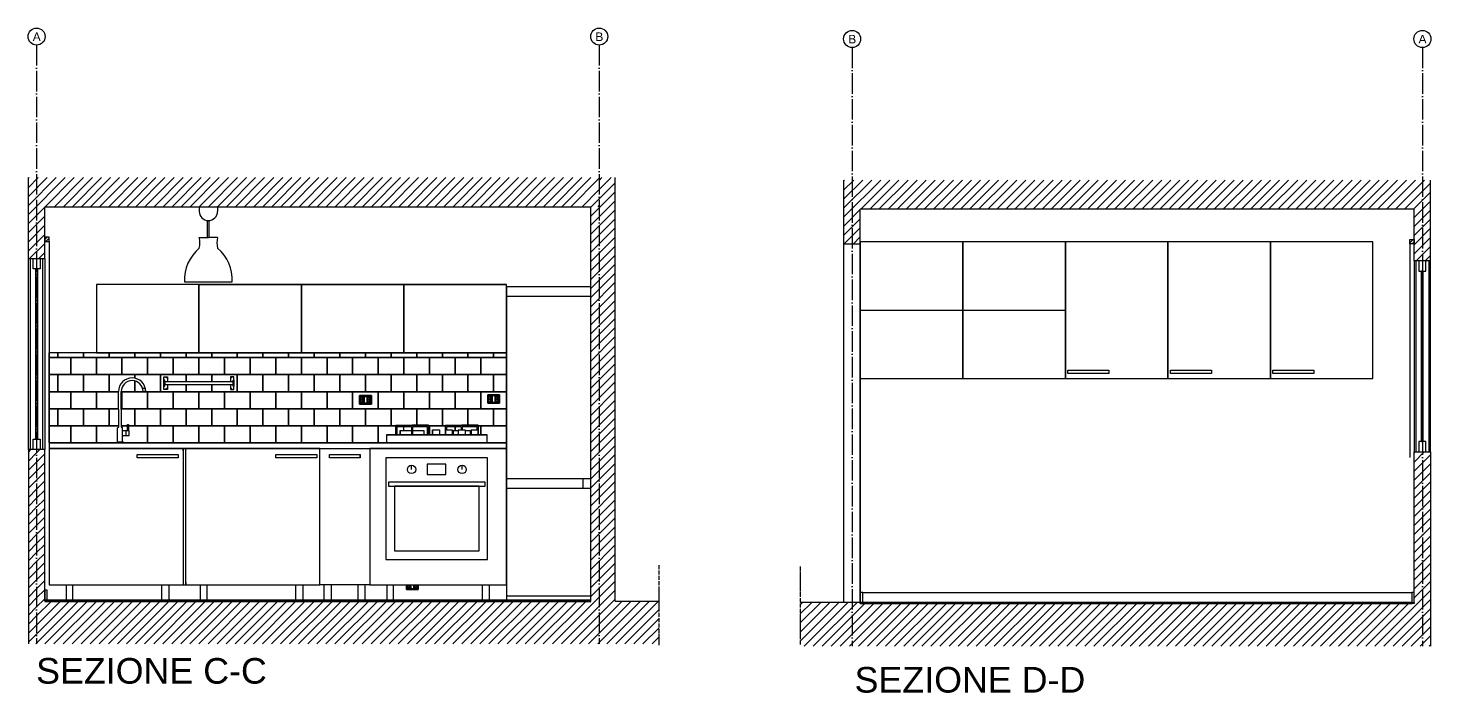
# Model space of a CAD drawing. Header units: inches. Extents: x 778 to 2370, y 491 to 2667.
# Drawn here: x 1549 to 2370, y 2278 to 2667 of the extents above; entities that cross this region are included whole.
import ezdxf

# ---------------------------------------------------------------- set-up
doc = ezdxf.new("R2010")
doc.units = ezdxf.units.IN
doc.header["$MEASUREMENT"] = 0
doc.linetypes.add('ACAD_ISO04W100', pattern=[30, 24, -3, 0, -3])
for name, color, linetype in [('ACCESSORI', 2, 'Continuous'), ('ARREDI', 11, 'Continuous'), ('INFISSI', 141, 'Continuous'), ('PIASTRELLE', 71, 'Continuous'), ('PRESECORRENTE', 171, 'Continuous'), ('QUOTE', 3, 'Continuous'), ('STRUTTURA', 7, 'Continuous')]:
    doc.layers.add(name, color=color, linetype=linetype)
doc.styles.get("Standard").update_dxf_attribs({"font": 'Arial.ttf'})
pattern_1 = [(45, (516.0796, 1099.24), (-2.6516504, 2.6516504), [])]

# ---------------------------------------------------------------- blocks, each defined once
blk = doc.blocks.new('pavim+battiscopa')
at = {"layer": 'PIASTRELLE'}
for points in [[(1124.21, 637.11), (1124.21, 631.31), (1125.61, 631.31), (1125.61, 637.11)], [(1124.21, 630.61), (1143.21, 630.61), (1143.21, 631.31), (1124.21, 631.31)], [(1143.21, 630.61), (1162.21, 630.61), (1162.21, 631.31), (1143.21, 631.31)], [(1162.21, 630.61), (1181.21, 630.61), (1181.21, 631.31), (1162.21, 631.31)], [(1181.21, 630.61), (1200.21, 630.61), (1200.21, 631.31), (1181.21, 631.31)], [(1200.21, 630.61), (1219.21, 630.61), (1219.21, 631.31), (1200.21, 631.31)], [(1219.21, 630.61), (1238.21, 630.61), (1238.21, 631.31), (1219.21, 631.31)], [(1238.21, 630.61), (1257.21, 630.61), (1257.21, 631.31), (1238.21, 631.31)], [(1257.21, 630.61), (1276.21, 630.61), (1276.21, 631.31), (1257.21, 631.31)], [(1276.21, 630.61), (1295.21, 630.61), (1295.21, 631.31), (1276.21, 631.31)], [(1295.21, 630.61), (1314.21, 630.61), (1314.21, 631.31), (1295.21, 631.31)], [(1314.21, 630.61), (1333.21, 630.61), (1333.21, 631.31), (1314.21, 631.31)], [(1333.21, 630.61), (1352.21, 630.61), (1352.21, 631.31), (1333.21, 631.31)], [(1352.21, 630.61), (1371.21, 630.61), (1371.21, 631.31), (1352.21, 631.31)], [(1371.21, 630.61), (1390.21, 630.61), (1390.21, 631.31), (1371.21, 631.31)], [(1390.21, 630.61), (1409.21, 630.61), (1409.21, 631.31), (1390.21, 631.31)], [(1409.21, 630.61), (1428.21, 630.61), (1428.21, 631.31), (1409.21, 631.31)], [(1428.21, 630.61), (1447.21, 630.61), (1447.21, 631.31), (1428.21, 631.31)]]:
    blk.add_lwpolyline(points, close=True, dxfattribs=at)
blk = doc.blocks.new('PIASTRELLE')
for p, q in [((1045.32, 1205.58), (1045.32, 1258.38)), ((1312.99, 1258.38), (1045.32, 1258.38)), ((1312.99, 1205.58), (1312.99, 1258.38))]:
    blk.add_line(p, q)
for points in [[(1045.32, 1255.58), (1050.49, 1255.58), (1050.49, 1258.38)], [(1050.49, 1258.38), (1050.49, 1255.58), (1065.49, 1255.58), (1065.49, 1258.38)], [(1065.49, 1258.38), (1065.49, 1255.58), (1080.49, 1255.58), (1080.49, 1258.38)], [(1080.49, 1258.38), (1080.49, 1255.58), (1095.49, 1255.58), (1095.49, 1258.38)], [(1095.49, 1258.38), (1095.49, 1255.58), (1110.49, 1255.58), (1110.49, 1258.38)], [(1110.49, 1258.38), (1110.49, 1255.58), (1125.49, 1255.58), (1125.49, 1258.38)], [(1125.49, 1258.38), (1125.49, 1255.58), (1140.49, 1255.58), (1140.49, 1258.38)], [(1140.49, 1258.38), (1140.49, 1255.58), (1155.49, 1255.58), (1155.49, 1258.38)], [(1155.49, 1258.38), (1155.49, 1255.58), (1170.49, 1255.58), (1170.49, 1258.38)], [(1170.49, 1258.38), (1170.49, 1255.58), (1185.49, 1255.58), (1185.49, 1258.38)], [(1185.49, 1258.38), (1185.49, 1255.58), (1200.49, 1255.58), (1200.49, 1258.38)], [(1200.49, 1258.38), (1200.49, 1255.58), (1215.49, 1255.58), (1215.49, 1258.38)], [(1215.49, 1258.38), (1215.49, 1255.58), (1230.49, 1255.58), (1230.49, 1258.38)], [(1230.49, 1258.38), (1230.49, 1255.58), (1245.49, 1255.58), (1245.49, 1258.38)], [(1245.49, 1258.38), (1245.49, 1255.58), (1260.49, 1255.58), (1260.49, 1258.38)], [(1260.49, 1258.38), (1260.49, 1255.58), (1275.49, 1255.58), (1275.49, 1258.38)], [(1275.49, 1258.38), (1275.49, 1255.58), (1290.49, 1255.58), (1290.49, 1258.38)], [(1290.49, 1258.38), (1290.49, 1255.58), (1305.49, 1255.58), (1305.49, 1258.38)], [(1305.49, 1258.38), (1305.49, 1255.58), (1312.99, 1255.58)], [(1045.32, 1245.58), (1057.99, 1245.58), (1057.99, 1255.58), (1045.32, 1255.58)], [(1045.32, 1235.58), (1050.49, 1235.58), (1050.49, 1245.58), (1045.32, 1245.58)], [(1095.49, 1243.43), (1095.49, 1245.58), (1080.49, 1245.58), (1080.49, 1235.58), (1086.01, 1235.58)], [(1095.49, 1241.89), (1095.49, 1235.58), (1110.49, 1235.58), (1110.49, 1245.58), (1095.49, 1245.58), (1095.49, 1243.43)], [(1312.99, 1245.58), (1305.49, 1245.58), (1305.49, 1235.58), (1312.99, 1235.58)], [(1045.32, 1225.58), (1057.99, 1225.58), (1057.99, 1235.58), (1045.32, 1235.58)], [(1086.01, 1235.58), (1072.99, 1235.58), (1072.99, 1225.58), (1086.06, 1225.58)], [(1045.32, 1215.58), (1050.49, 1215.58), (1050.49, 1225.58), (1045.32, 1225.58)], [(1086.06, 1225.58), (1080.49, 1225.58), (1080.49, 1215.58), (1086.11, 1215.58)], [(1260.49, 1215.98), (1260.49, 1225.58), (1245.49, 1225.58), (1245.49, 1215.58), (1248.2, 1215.58)], [(1267.99, 1215.58), (1275.49, 1215.58), (1275.49, 1225.58), (1260.49, 1225.58), (1260.49, 1215.98)], [(1290.49, 1215.98), (1290.49, 1225.58), (1275.49, 1225.58), (1275.49, 1215.58), (1277.27, 1215.58)], [(1296.36, 1215.58), (1305.49, 1215.58), (1305.49, 1225.58), (1290.49, 1225.58), (1290.49, 1215.98)], [(1312.99, 1225.58), (1305.49, 1225.58), (1305.49, 1215.58), (1312.99, 1215.58)], [(1045.32, 1205.58), (1057.99, 1205.58), (1057.99, 1215.58), (1045.32, 1215.58)], [(1086.11, 1215.58), (1072.99, 1215.58), (1072.99, 1205.58), (1087.99, 1205.58)], [(1087.63, 1215.58), (1091.26, 1215.58)], [(1091.26, 1215.58), (1087.99, 1215.58), (1087.99, 1214.56)], [(1087.99, 1205.58), (1102.99, 1205.58), (1102.99, 1215.58), (1091.71, 1215.58)], [(1248.2, 1215.58), (1237.99, 1215.58), (1237.99, 1205.58), (1245.49, 1205.58)], [(1252.99, 1212.78), (1252.99, 1215.25)], [(1277.27, 1215.58), (1267.99, 1215.58), (1267.99, 1210.28)], [(1297.99, 1205.58), (1312.99, 1205.58), (1312.99, 1215.58), (1297.99, 1215.58), (1297.99, 1210.28)]]:
    blk.add_lwpolyline(points)
for points in [[(1057.99, 1255.58), (1057.99, 1245.58), (1072.99, 1245.58), (1072.99, 1255.58)], [(1072.99, 1255.58), (1072.99, 1245.58), (1087.99, 1245.58), (1087.99, 1255.58)], [(1087.99, 1255.58), (1087.99, 1245.58), (1102.99, 1245.58), (1102.99, 1255.58)], [(1102.99, 1255.58), (1102.99, 1245.58), (1117.99, 1245.58), (1117.99, 1255.58)], [(1117.99, 1255.58), (1117.99, 1245.58), (1132.99, 1245.58), (1132.99, 1255.58)], [(1132.99, 1255.58), (1132.99, 1245.58), (1147.99, 1245.58), (1147.99, 1255.58)], [(1147.99, 1255.58), (1147.99, 1245.58), (1162.99, 1245.58), (1162.99, 1255.58)], [(1162.99, 1255.58), (1162.99, 1245.58), (1177.99, 1245.58), (1177.99, 1255.58)], [(1177.99, 1255.58), (1177.99, 1245.58), (1192.99, 1245.58), (1192.99, 1255.58)], [(1192.99, 1255.58), (1192.99, 1245.58), (1207.99, 1245.58), (1207.99, 1255.58)], [(1207.99, 1255.58), (1207.99, 1245.58), (1222.99, 1245.58), (1222.99, 1255.58)], [(1222.99, 1255.58), (1222.99, 1245.58), (1237.99, 1245.58), (1237.99, 1255.58)], [(1237.99, 1255.58), (1237.99, 1245.58), (1252.99, 1245.58), (1252.99, 1255.58)], [(1252.99, 1255.58), (1252.99, 1245.58), (1267.99, 1245.58), (1267.99, 1255.58)], [(1267.99, 1255.58), (1267.99, 1245.58), (1282.99, 1245.58), (1282.99, 1255.58)], [(1282.99, 1255.58), (1282.99, 1245.58), (1297.99, 1245.58), (1297.99, 1255.58)], [(1297.99, 1255.58), (1297.99, 1245.58), (1312.99, 1245.58), (1312.99, 1255.58)], [(1050.49, 1245.58), (1050.49, 1235.58), (1065.49, 1235.58), (1065.49, 1245.58)], [(1065.49, 1245.58), (1065.49, 1235.58), (1080.49, 1235.58), (1080.49, 1245.58)], [(1155.49, 1245.58), (1155.49, 1235.58), (1170.49, 1235.58), (1170.49, 1245.58)], [(1170.49, 1245.58), (1170.49, 1235.58), (1185.49, 1235.58), (1185.49, 1245.58)], [(1185.49, 1245.58), (1185.49, 1235.58), (1200.49, 1235.58), (1200.49, 1245.58)], [(1200.49, 1245.58), (1200.49, 1235.58), (1215.49, 1235.58), (1215.49, 1245.58)], [(1215.49, 1245.58), (1215.49, 1235.58), (1230.49, 1235.58), (1230.49, 1245.58)], [(1230.49, 1245.58), (1230.49, 1235.58), (1245.49, 1235.58), (1245.49, 1245.58)], [(1245.49, 1245.58), (1245.49, 1235.58), (1260.49, 1235.58), (1260.49, 1245.58)], [(1260.49, 1245.58), (1260.49, 1235.58), (1275.49, 1235.58), (1275.49, 1245.58)], [(1275.49, 1245.58), (1275.49, 1235.58), (1290.49, 1235.58), (1290.49, 1245.58)], [(1290.49, 1245.58), (1290.49, 1235.58), (1305.49, 1235.58), (1305.49, 1245.58)], [(1057.99, 1235.58), (1057.99, 1225.58), (1072.99, 1225.58), (1072.99, 1235.58)], [(1087.99, 1235.58), (1087.99, 1225.58), (1102.99, 1225.58), (1102.99, 1235.58)], [(1102.99, 1235.58), (1102.99, 1225.58), (1117.99, 1225.58), (1117.99, 1235.58)], [(1117.99, 1235.58), (1117.99, 1225.58), (1132.99, 1225.58), (1132.99, 1235.58)], [(1132.99, 1235.58), (1132.99, 1225.58), (1147.99, 1225.58), (1147.99, 1235.58)], [(1147.99, 1235.58), (1147.99, 1225.58), (1162.99, 1225.58), (1162.99, 1235.58)], [(1162.99, 1235.58), (1162.99, 1225.58), (1177.99, 1225.58), (1177.99, 1235.58)], [(1177.99, 1235.58), (1177.99, 1225.58), (1192.99, 1225.58), (1192.99, 1235.58)], [(1192.99, 1235.58), (1192.99, 1225.58), (1207.99, 1225.58), (1207.99, 1235.58)], [(1207.99, 1235.58), (1207.99, 1225.58), (1222.99, 1225.58), (1222.99, 1235.58)], [(1237.99, 1235.58), (1237.99, 1225.58), (1252.99, 1225.58), (1252.99, 1235.58)], [(1252.99, 1235.58), (1252.99, 1225.58), (1267.99, 1225.58), (1267.99, 1235.58)], [(1267.99, 1235.58), (1267.99, 1225.58), (1282.99, 1225.58), (1282.99, 1235.58)], [(1282.99, 1235.58), (1282.99, 1225.58), (1297.99, 1225.58), (1297.99, 1235.58)], [(1297.99, 1235.58), (1297.99, 1225.58), (1312.99, 1225.58), (1312.99, 1235.58)], [(1050.49, 1225.58), (1050.49, 1215.58), (1065.49, 1215.58), (1065.49, 1225.58)], [(1065.49, 1225.58), (1065.49, 1215.58), (1080.49, 1215.58), (1080.49, 1225.58)], [(1095.49, 1225.58), (1095.49, 1215.58), (1110.49, 1215.58), (1110.49, 1225.58)], [(1110.49, 1225.58), (1110.49, 1215.58), (1125.49, 1215.58), (1125.49, 1225.58)], [(1125.49, 1225.58), (1125.49, 1215.58), (1140.49, 1215.58), (1140.49, 1225.58)], [(1140.49, 1225.58), (1140.49, 1215.58), (1155.49, 1215.58), (1155.49, 1225.58)], [(1155.49, 1225.58), (1155.49, 1215.58), (1170.49, 1215.58), (1170.49, 1225.58)], [(1170.49, 1225.58), (1170.49, 1215.58), (1185.49, 1215.58), (1185.49, 1225.58)], [(1185.49, 1225.58), (1185.49, 1215.58), (1200.49, 1215.58), (1200.49, 1225.58)], [(1200.49, 1225.58), (1200.49, 1215.58), (1215.49, 1215.58), (1215.49, 1225.58)], [(1215.49, 1225.58), (1215.49, 1215.58), (1230.49, 1215.58), (1230.49, 1225.58)], [(1230.49, 1225.58), (1230.49, 1215.58), (1245.49, 1215.58), (1245.49, 1225.58)], [(1057.99, 1215.58), (1057.99, 1205.58), (1072.99, 1205.58), (1072.99, 1215.58)], [(1102.99, 1215.58), (1102.99, 1205.58), (1117.99, 1205.58), (1117.99, 1215.58)], [(1117.99, 1215.58), (1117.99, 1205.58), (1132.99, 1205.58), (1132.99, 1215.58)], [(1132.99, 1215.58), (1132.99, 1205.58), (1147.99, 1205.58), (1147.99, 1215.58)], [(1147.99, 1215.58), (1147.99, 1205.58), (1162.99, 1205.58), (1162.99, 1215.58)], [(1162.99, 1215.58), (1162.99, 1205.58), (1177.99, 1205.58), (1177.99, 1215.58)], [(1177.99, 1215.58), (1177.99, 1205.58), (1192.99, 1205.58), (1192.99, 1215.58)], [(1192.99, 1215.58), (1192.99, 1205.58), (1207.99, 1205.58), (1207.99, 1215.58)], [(1207.99, 1215.58), (1207.99, 1205.58), (1222.99, 1205.58), (1222.99, 1215.58)], [(1222.99, 1215.58), (1222.99, 1205.58), (1237.99, 1205.58), (1237.99, 1215.58)]]:
    blk.add_lwpolyline(points, close=True)

msp = doc.modelspace()

# ---------------------------------------------------------------- hatches: boundary and pattern name
h = msp.add_hatch()
h.set_pattern_fill('ANSI31', color=256, scale=30)
h.set_pattern_definition([(45, (986.4372, 2290.64), (-2.65165, 2.65165), [])])
h.paths.add_polyline_path([(2369.97, 2578.14), (2361.47, 2578.14), (2026.6, 2578.14), (2026.6, 2561.14), (2026.6, 2540.84), (2036.2, 2540.84), (2036.2, 2561.14), (2360.37, 2561.14), (2360.37, 2530.76), (2369.97, 2530.76)])
h.paths.add_polyline_path([(2369.97, 2330.14), (2369.97, 2418.9), (2368.9, 2418.9), (2360.37, 2418.9), (2360.37, 2330.14), (2359.2, 2330.14), (2036.2, 2330.14), (2036.2, 2330.84), (2026.6, 2330.84), (2000.99, 2330.84), (2000.99, 2305.14), (2369.97, 2305.14)])
at = {"layer": 'ACCESSORI'}
h = msp.add_hatch(dxfattribs=at)
h.set_pattern_fill('ANSI31', color=256, scale=10)
h.set_pattern_definition([(45, (516.0796, 1099.2399), (-0.8838835, 0.8838835), [])])
h.paths.add_polyline_path([(1561.4, 2544.66), (1558.9, 2544.66), (1558.9, 2542.16), (1561.4, 2542.16)])
h = msp.add_hatch(dxfattribs=at)
h.set_pattern_fill('ANSI31', color=256, scale=10)
h.set_pattern_definition([(45, (986.4372, 2290.6398), (-0.8838835, 0.8838835), [])])
h.paths.add_polyline_path([(2357.87, 2540.76), (2360.37, 2540.76), (2360.37, 2543.26), (2357.87, 2543.26)])
at = {"layer": 'ARREDI'}
h = msp.add_hatch(dxfattribs=at)
h.set_pattern_fill('ANSI31', color=0, scale=30)
h.set_pattern_definition(pattern_1)
h.paths.add_polyline_path([(1918.28, 2331.54), (1892.67, 2331.54), (1892.67, 2579.54), (1883.4, 2579.54), (1883.4, 2306.54), (1918.28, 2306.54)])
h.paths.add_polyline_path([(1883.4, 2568.55), (1877.38, 2562.54), (1878.4, 2562.54), (1878.4, 2331.37), (1558.9, 2331.54), (1558.9, 2331.54), (1577.9, 2331.54), (1560.3, 2331.54), (1560.3, 2332.24), (1558.9, 2332.24), (1558.9, 2331.54), (1577.9, 2331.53), (1577.9, 2331.54), (1558.9, 2331.54), (1558.9, 2420.3), (1554.1, 2420.3), (1554.1, 2306.54), (1883.4, 2306.54)])
h = msp.add_hatch(dxfattribs=at)
h.set_pattern_fill('ANSI31', color=0, scale=30)
h.set_pattern_definition(pattern_1)
h.paths.add_polyline_path([(1554.1, 2420.3), (1552.1, 2420.3), (1549.53, 2420.3), (1549.3, 2420.07), (1549.3, 2331.54), (1549.3, 2306.54), (1554.1, 2306.54)])
at = {"layer": 'INFISSI'}
h = msp.add_hatch(color=4, dxfattribs=at)
h.dxf.hatch_style = 1
h.paths.add_polyline_path([(1554.65, 2526.1), (1553.65, 2526.1), (1553.65, 2426.36), (1554.65, 2426.36)])
h = msp.add_hatch(color=256, dxfattribs=at)
h.dxf.hatch_style = 1
h.paths.add_polyline_path([(2365.62, 2524.7), (2364.62, 2524.7), (2364.62, 2424.96), (2365.62, 2424.96)])

# ---------------------------------------------------------------- linework, layer by layer
at = {"linetype": 'Continuous'}
for p, q in [((1549.3, 2579.17), (1549.67, 2579.54)), ((1549.3, 2573.86), (1554.97, 2579.54)), ((1549.3, 2568.56), (1560.28, 2579.54)), ((1549.3, 2563.26), (1565.58, 2579.54)), ((1549.3, 2557.95), (1570.88, 2579.54)), ((1559.18, 2562.54), (1576.18, 2579.54)), ((1564.49, 2562.54), (1581.49, 2579.54)), ((1569.79, 2562.54), (1586.79, 2579.54)), ((1575.09, 2562.54), (1592.09, 2579.54)), ((1580.4, 2562.54), (1597.4, 2579.54)), ((1585.7, 2562.54), (1602.7, 2579.54)), ((1591, 2562.54), (1608, 2579.54)), ((1596.31, 2562.54), (1613.31, 2579.54)), ((1601.61, 2562.54), (1618.61, 2579.54)), ((1606.91, 2562.54), (1623.91, 2579.54)), ((1612.22, 2562.54), (1629.22, 2579.54)), ((1617.52, 2562.54), (1634.52, 2579.54)), ((1622.82, 2562.54), (1639.82, 2579.54)), ((1628.13, 2562.54), (1645.13, 2579.54)), ((1633.43, 2562.54), (1650.43, 2579.54)), ((1638.73, 2562.54), (1655.73, 2579.54)), ((1644.04, 2562.54), (1661.04, 2579.54)), ((1649.34, 2562.54), (1666.34, 2579.54)), ((1654.64, 2562.54), (1671.64, 2579.54)), ((1659.95, 2562.54), (1676.95, 2579.54)), ((1665.25, 2562.54), (1682.25, 2579.54)), ((1670.55, 2562.54), (1687.55, 2579.54)), ((1675.86, 2562.54), (1692.86, 2579.54)), ((1681.16, 2562.54), (1698.16, 2579.54)), ((1686.46, 2562.54), (1703.46, 2579.54)), ((1691.77, 2562.54), (1708.77, 2579.54)), ((1697.07, 2562.54), (1714.07, 2579.54)), ((1702.37, 2562.54), (1719.37, 2579.54)), ((1707.68, 2562.54), (1724.68, 2579.54)), ((1712.98, 2562.54), (1729.98, 2579.54)), ((1718.28, 2562.54), (1735.28, 2579.54)), ((1723.59, 2562.54), (1740.59, 2579.54)), ((1728.89, 2562.54), (1745.89, 2579.54)), ((1734.19, 2562.54), (1751.19, 2579.54)), ((1739.5, 2562.54), (1756.5, 2579.54)), ((1744.8, 2562.54), (1761.8, 2579.54)), ((1750.1, 2562.54), (1767.1, 2579.54)), ((1755.41, 2562.54), (1772.41, 2579.54)), ((1760.71, 2562.54), (1777.71, 2579.54)), ((1766.01, 2562.54), (1783.01, 2579.54)), ((1771.32, 2562.54), (1788.32, 2579.54)), ((1776.62, 2562.54), (1793.62, 2579.54)), ((1781.92, 2562.54), (1798.92, 2579.54)), ((1787.23, 2562.54), (1804.23, 2579.54)), ((1792.53, 2562.54), (1809.53, 2579.54)), ((1797.83, 2562.54), (1814.83, 2579.54)), ((1803.14, 2562.54), (1820.14, 2579.54)), ((1808.44, 2562.54), (1825.44, 2579.54)), ((1813.74, 2562.54), (1830.74, 2579.54)), ((1819.05, 2562.54), (1836.05, 2579.54)), ((1824.35, 2562.54), (1841.35, 2579.54)), ((1829.65, 2562.54), (1846.65, 2579.54)), ((1834.96, 2562.54), (1851.96, 2579.54)), ((1840.26, 2562.54), (1857.26, 2579.54)), ((1845.56, 2562.54), (1862.56, 2579.54)), ((1850.87, 2562.54), (1867.87, 2579.54)), ((1850.87, 2562.54), (1867.87, 2579.54)), ((1856.17, 2562.54), (1873.17, 2579.54)), ((1856.17, 2562.54), (1873.17, 2579.54)), ((1861.47, 2562.54), (1878.47, 2579.54)), ((1861.47, 2562.54), (1878.47, 2579.54)), ((1866.78, 2562.54), (1883.4, 2579.16)), ((1866.78, 2562.54), (1883.4, 2579.16)), ((1873.33, 2562.54), (1883.4, 2572.6)), ((1549.3, 2552.65), (1558.9, 2562.25)), ((1882.69, 2562.54), (1883.4, 2563.25)), ((1549.3, 2547.35), (1558.9, 2556.95)), ((1549.3, 2542.04), (1558.9, 2551.64)), ((1549.3, 2536.74), (1558.9, 2546.34)), ((1550.02, 2532.16), (1558.9, 2541.04)), ((1555.32, 2532.16), (1558.9, 2535.73)), ((1549.3, 2420.07), (1549.53, 2420.3))]:
    msp.add_line(p, q, dxfattribs=at)
for p, q in [((1892.67, 2331.54), (1892.67, 2579.54)), ((2026.6, 2561.14), (2026.6, 2578.14)), ((1553.65, 2526.1), (1554.65, 2526.1)), ((2365.62, 2524.7), (2364.62, 2524.7)), ((1878.4, 2331.37), (1878.4, 2514.07)), ((1553.65, 2426.36), (1554.65, 2426.36)), ((1600.81, 2424.22), (1605.21, 2424.22)), ((2365.62, 2424.96), (2364.62, 2424.96)), ((2036.2, 2330.14), (2036.2, 2394.54)), ((2036.2, 2330.14), (2036.2, 2336.58)), ((1549.3, 2331.54), (1549.3, 2306.54)), ((2369.97, 2330.14), (2369.97, 2305.14))]:
    msp.add_line(p, q)
for points in [[(1641.57, 2459.97), (1641.57, 2464.22), (1626.57, 2464.22), (1626.57, 2454.22), (1641.57, 2454.22), (1641.57, 2458.47)], [(1603.59, 2454.22), (1611.57, 2454.22), (1611.57, 2460.53)], [(1603.65, 2444.22), (1604.07, 2444.22), (1604.07, 2454.22), (1603.59, 2454.22)], [(1607.79, 2434.22), (1611.57, 2434.22), (1611.57, 2444.22), (1603.65, 2444.22)], [(1604.07, 2433.21), (1604.07, 2434.22), (1603.71, 2434.22)], [(1799.07, 2431.42), (1799.07, 2433.9)], [(1814.07, 2428.92), (1814.07, 2434.22), (1812.44, 2434.22)]]:
    msp.add_lwpolyline(points)
msp.add_lwpolyline([(1739.07, 2454.22), (1739.07, 2444.22), (1754.07, 2444.22), (1754.07, 2454.22)], close=True)
at = {"layer": 'ACCESSORI'}
for p, q in [((1561.4, 2542.16), (1561.4, 2417.16)), ((2357.87, 2540.76), (2357.87, 2415.76)), ((1628.63, 2455.47), (1628.63, 2462.97)), ((1628.63, 2462.97), (1630.63, 2462.97)), ((1629.07, 2460.97), (1628.63, 2460.97)), ((1628.63, 2460.97), (1628.63, 2457.47)), ((1628.63, 2457.47), (1629.07, 2457.47)), ((1630.63, 2455.47), (1628.63, 2455.47)), ((1629.07, 2457.47), (1629.07, 2460.97)), ((1669.07, 2459.97), (1629.07, 2459.97)), ((1629.07, 2459.97), (1629.07, 2458.47)), ((1629.07, 2458.47), (1669.07, 2458.47)), ((1630.63, 2462.97), (1630.63, 2459.97)), ((1630.63, 2458.47), (1630.63, 2458.22)), ((1630.63, 2458.22), (1630.63, 2455.47)), ((1669.51, 2462.97), (1667.51, 2462.97)), ((1667.51, 2462.97), (1667.51, 2459.97)), ((1667.51, 2458.47), (1667.51, 2458.22)), ((1667.51, 2458.22), (1667.51, 2455.47)), ((1667.51, 2455.47), (1669.51, 2455.47)), ((1669.07, 2458.47), (1669.07, 2459.97)), ((1669.51, 2455.47), (1669.51, 2462.97))]:
    msp.add_line(p, q, dxfattribs=at)
for points in [[(1649.26, 2562.54), (1660.03, 2562.54)], [(1649.26, 2562.54), (1649.26, 2559.81)], [(1660.03, 2562.54), (1660.03, 2559.81)], [(1654.14, 2544.55), (1654.14, 2554.45)], [(1655.14, 2544.55), (1655.14, 2554.45)], [(1649.26, 2544.55), (1654.64, 2544.55)], [(1660.03, 2544.55), (1654.64, 2544.55)], [(1640.64, 2518.55), (1668.64, 2518.55)]]:
    msp.add_lwpolyline(points, dxfattribs=at)
for points in [[(1558.9, 2542.16), (1561.4, 2542.16), (1561.4, 2544.66), (1558.9, 2544.66)], [(2360.37, 2540.76), (2357.87, 2540.76), (2357.87, 2543.26), (2360.37, 2543.26)], [(1669.07, 2460.97), (1669.51, 2460.97), (1669.51, 2457.47), (1669.07, 2457.47)]]:
    msp.add_lwpolyline(points, close=True, dxfattribs=at)
for centre in [(1630.2, 2462.5), (1630.2, 2455.99), (1667.93, 2462.5), (1667.93, 2455.99)]:
    msp.add_circle(centre, 0.25, dxfattribs=at)
for centre, radius, start, end in [((1654.64, 2559.81), 5.39, 180, 0), ((1665.26, 2519.51), 24.63, 130.50678, 182.23924), ((1637.1, 2541.4), 12.56, 345.44528, 14.55472), ((1672.19, 2541.4), 12.56, 165.44528, 194.55472), ((1644.03, 2519.51), 24.63, 357.76076, 49.49322)]:
    msp.add_arc(centre, radius, start, end, dxfattribs=at)
at = {"layer": 'ARREDI'}
for p, q in [((1649.07, 2517.02), (1709.07, 2517.02)), ((1709.07, 2517.02), (1769.07, 2517.02)), ((1769.07, 2517.02), (1829.07, 2517.02)), ((1878.4, 2509.97), (1829.07, 2509.97)), ((2036.2, 2501.86), (2096.2, 2501.86)), ((2096.2, 2501.86), (2156.2, 2501.86)), ((1601.47, 2432.96), (1602.2, 2433.43)), ((1601.47, 2424.93), (1601.47, 2432.96)), ((1603.71, 2433.43), (1604.46, 2432.96)), ((1764.28, 2428.92), (1764.28, 2434.62)), ((1764.28, 2434.62), (1783.37, 2434.62)), ((1764.28, 2434.62), (1764.28, 2433.9)), ((1764.28, 2433.9), (1764.28, 2428.92)), ((1765.01, 2433.9), (1773.46, 2433.9)), ((1765.01, 2433.9), (1765.01, 2428.92)), ((1766.83, 2431.42), (1766.83, 2428.92)), ((1766.83, 2428.92), (1766.83, 2431.42)), ((1766.83, 2431.42), (1773.46, 2431.42)), ((1773.46, 2434.62), (1774.19, 2434.62)), ((1773.46, 2433.9), (1773.46, 2428.92)), ((1783.37, 2434.62), (1773.83, 2434.62)), ((1774.19, 2433.9), (1782.64, 2433.9)), ((1774.19, 2433.9), (1774.19, 2428.92)), ((1774.19, 2431.42), (1780.83, 2431.42)), ((1780.83, 2431.42), (1780.83, 2428.92)), ((1782.64, 2433.9), (1782.64, 2428.92)), ((1783.37, 2428.92), (1783.37, 2434.62)), ((1783.37, 2433.9), (1783.37, 2428.92)), ((1785.83, 2431.92), (1785.83, 2428.92)), ((1785.83, 2428.92), (1785.83, 2431.92)), ((1785.83, 2431.92), (1789.83, 2431.92)), ((1789.83, 2431.92), (1789.83, 2428.92)), ((1793.35, 2428.92), (1793.35, 2434.62)), ((1793.35, 2434.62), (1812.44, 2434.62)), ((1793.35, 2433.9), (1793.35, 2428.92)), ((1793.35, 2431.92), (1793.35, 2428.92)), ((1793.35, 2431.92), (1797.3, 2431.92)), ((1794.08, 2433.9), (1802.53, 2433.9)), ((1794.08, 2433.9), (1794.08, 2431.92)), ((1797.3, 2431.92), (1797.3, 2428.92)), ((1797.83, 2431.42), (1797.83, 2428.92)), ((1797.83, 2431.42), (1800.85, 2431.42)), ((1800.85, 2431.92), (1800.85, 2428.92)), ((1800.85, 2431.92), (1804.83, 2431.92)), ((1802.53, 2434.62), (1803.26, 2434.62)), ((1802.53, 2433.9), (1802.53, 2431.92)), ((1812.44, 2434.62), (1802.89, 2434.62)), ((1812.44, 2434.62), (1802.89, 2434.62)), ((1803.26, 2433.9), (1811.71, 2433.9)), ((1803.26, 2433.9), (1803.26, 2431.92)), ((1804.83, 2431.92), (1804.83, 2428.92)), ((1804.83, 2431.42), (1807.83, 2431.42)), ((1807.83, 2431.42), (1807.83, 2428.92)), ((1808.35, 2431.92), (1808.35, 2428.92)), ((1808.35, 2431.92), (1812.33, 2431.92)), ((1811.71, 2433.9), (1811.71, 2431.92)), ((1812.33, 2431.92), (1812.33, 2428.92)), ((1812.44, 2428.92), (1812.44, 2434.62)), ((1812.44, 2433.9), (1812.44, 2428.92)), ((1600.81, 2424.22), (1601.47, 2424.93)), ((1601.47, 2424.93), (1604.46, 2424.93)), ((1605.21, 2424.22), (1604.46, 2424.93)), ((1766.83, 2428.92), (1764.28, 2428.92)), ((1780.83, 2428.92), (1783.37, 2428.92)), ((1601.4, 2421.04), (1586.4, 2421.04)), ((1639.9, 2419.54), (1639.9, 2421.04)), ((1641.4, 2419.54), (1641.4, 2421.04)), ((1679.9, 2421.04), (1664.9, 2421.04)), ((1725.48, 2415.49), (1725.48, 2417.49)), ((1743.48, 2415.49), (1743.48, 2417.49)), ((1789.07, 2421.04), (1774.07, 2421.04)), ((1773.59, 2408.72), (1773.59, 2411.22)), ((1803.09, 2408.72), (1803.09, 2411.22)), ((1878.4, 2403.27), (1829.07, 2403.27)), ((1873.9, 2397.44), (1873.9, 2403.27)), ((1873.9, 2398.13), (1873.9, 2399.23)), ((1878.4, 2397.44), (1829.07, 2397.44)), ((1571.4, 2341.04), (1571.4, 2332.24)), ((1575.4, 2332.24), (1575.4, 2341.04)), ((1575.4, 2341.04), (1627.4, 2341.04)), ((1627.4, 2332.24), (1627.4, 2341.04)), ((1631.4, 2341.04), (1631.4, 2332.24)), ((1639.9, 2342.54), (1639.9, 2341.04)), ((1641.4, 2342.54), (1641.4, 2341.04)), ((1649.9, 2341.04), (1649.9, 2332.24)), ((1653.9, 2332.24), (1653.9, 2341.04)), ((1653.9, 2341.04), (1705.9, 2341.04)), ((1705.9, 2332.24), (1705.9, 2341.04)), ((1709.9, 2341.04), (1709.9, 2332.24)), ((1722.46, 2332.24), (1722.46, 2341.04)), ((1726.46, 2341.04), (1726.46, 2332.24)), ((1742.3, 2332.24), (1742.3, 2341.04)), ((1746.3, 2341.04), (1746.3, 2332.24)), ((1759.07, 2341.04), (1759.07, 2332.24)), ((1763.07, 2332.24), (1763.07, 2341.04)), ((1763.07, 2341.04), (1815.07, 2341.04)), ((1815.07, 2332.24), (1815.07, 2341.04)), ((1819.07, 2341.04), (1819.07, 2332.24)), ((1829.07, 2334.64), (1878.4, 2334.64))]:
    msp.add_line(p, q, dxfattribs=at)
at = {"layer": 'ARREDI', "linetype": 'ByBlock'}
for p, q in [((1617.77, 2456.02), (1616.22, 2456.02)), ((1602.2, 2433.43), (1602.09, 2454.29)), ((1603.71, 2433.43), (1603.59, 2454.29)), ((1617.96, 2454.29), (1616.46, 2454.29)), ((1604.46, 2424.93), (1604.46, 2432.96)), ((1606.25, 2431.24), (1606.25, 2428.59))]:
    msp.add_line(p, q, dxfattribs=at)
at = {"layer": 'ARREDI'}
for points in [[(2036.2, 2461.86), (2096.2, 2461.86), (2096.2, 2541.86), (2036.2, 2541.86)], [(2096.2, 2461.86), (2156.2, 2461.86), (2156.2, 2541.86), (2096.2, 2541.86)], [(2156.2, 2461.86), (2216.2, 2461.86), (2216.2, 2541.86), (2156.2, 2541.86)], [(2216.2, 2461.86), (2276.2, 2461.86), (2276.2, 2541.86), (2216.2, 2541.86)], [(2276.2, 2461.86), (2336.2, 2461.86), (2336.2, 2541.86), (2276.2, 2541.86)], [(1589.07, 2477.02), (1649.07, 2477.02), (1649.07, 2517.02), (1589.07, 2517.02)], [(1649.07, 2477.02), (1709.07, 2477.02), (1709.07, 2517.02), (1649.07, 2517.02)], [(1709.07, 2477.02), (1769.07, 2477.02), (1769.07, 2517.02), (1709.07, 2517.02)], [(1769.07, 2477.02), (1829.07, 2477.02), (1829.07, 2517.02), (1769.07, 2517.02)], [(1829.07, 2515.57), (1829.07, 2332.24), (1878.4, 2332.24), (1878.4, 2515.57)], [(1607.34, 2435.06), (1607.79, 2435.06), (1607.79, 2431.24), (1607.34, 2431.24)], [(1561.4, 2421.04), (1829.07, 2421.04), (1829.07, 2424.22), (1561.4, 2424.22)], [(1817.83, 2424.22), (1817.83, 2428.92), (1758.83, 2428.92), (1758.83, 2424.22)], [(1561.4, 2341.04), (1641.4, 2341.04), (1641.4, 2421.04), (1561.4, 2421.04)], [(1639.9, 2341.04), (1719.9, 2341.04), (1719.9, 2421.04), (1639.9, 2421.04)], [(1719.9, 2421.04), (1749.07, 2421.04), (1749.07, 2341.04), (1719.9, 2341.04)], [(1749.07, 2341.04), (1829.07, 2341.04), (1829.07, 2421.04), (1749.07, 2421.04)], [(1758.59, 2355.97), (1818.09, 2355.97), (1818.09, 2415.47), (1758.59, 2415.47)], [(1782.59, 2405.72), (1793.59, 2405.72), (1793.59, 2411.72), (1782.59, 2411.72)], [(1760.09, 2401.3), (1760.09, 2398.8), (1816.59, 2398.8), (1816.59, 2401.3)], [(1763.59, 2360.97), (1813.09, 2360.97), (1813.09, 2398.8), (1763.59, 2398.8)]]:
    msp.add_lwpolyline(points, close=True, dxfattribs=at)
for points in [[(2181.7, 2466.86), (2181.7, 2464.86), (2157.7, 2464.86)], [(2157.7, 2464.86), (2157.7, 2466.86)], [(2157.7, 2466.86), (2181.7, 2466.86)], [(2241.7, 2466.86), (2241.7, 2464.86), (2217.7, 2464.86)], [(2217.7, 2464.86), (2217.7, 2466.86)], [(2217.7, 2466.86), (2241.7, 2466.86)], [(2301.7, 2466.86), (2301.7, 2464.86), (2277.7, 2464.86)], [(2277.7, 2464.86), (2277.7, 2466.86)], [(2277.7, 2466.86), (2301.7, 2466.86)], [(1758.83, 2428.92), (1817.83, 2428.92)], [(1758.83, 2424.22), (1784.07, 2424.22)], [(1784.07, 2424.22), (1799.07, 2424.22)], [(1799.07, 2424.22), (1814.07, 2424.22)], [(1636.91, 2417.47), (1636.91, 2415.47), (1612.91, 2415.47)], [(1612.91, 2415.47), (1612.91, 2417.47)], [(1612.91, 2417.47), (1636.91, 2417.47)], [(1718.11, 2417.47), (1718.11, 2415.47), (1694.11, 2415.47)], [(1694.11, 2415.47), (1694.11, 2417.47)], [(1694.11, 2417.47), (1718.11, 2417.47)], [(1743.48, 2417.49), (1743.48, 2415.49), (1725.48, 2415.49)], [(1725.48, 2415.49), (1725.48, 2417.49)], [(1725.48, 2417.49), (1743.48, 2417.49)]]:
    msp.add_lwpolyline(points, dxfattribs=at)
at = {"layer": 'ARREDI', "linetype": 'ByBlock'}
msp.add_lwpolyline([(1604.46, 2428.59), (1608.3, 2428.59), (1608.3, 2431.24), (1604.46, 2431.24)], dxfattribs=at)
at = {"layer": 'ARREDI'}
for centre in [(1773.59, 2408.72), (1803.09, 2408.72)]:
    msp.add_circle(centre, 2.5, dxfattribs=at)
at = {"layer": 'ARREDI', "linetype": 'ByBlock'}
for radius in [7.94, 6.44]:
    msp.add_arc((1610.02, 2454.29), radius, 0, 180, dxfattribs=at)
at = {"layer": 'INFISSI'}
for p, q in [((2026.6, 2330.84), (2026.6, 2540.84)), ((2026.6, 2540.84), (2036.2, 2540.84)), ((2036.2, 2540.84), (2036.2, 2330.84)), ((1557.83, 2420.3), (1557.83, 2532.16)), ((1558.9, 2532.16), (1558.9, 2420.3)), ((2360.37, 2530.76), (2360.37, 2418.9)), ((2361.44, 2418.9), (2361.44, 2530.76)), ((1553.65, 2426.36), (1553.65, 2526.1)), ((1554.65, 2426.36), (1554.65, 2526.1)), ((2364.62, 2424.96), (2364.62, 2524.7)), ((2365.62, 2424.96), (2365.62, 2524.7)), ((2036.2, 2330.84), (2026.6, 2330.84))]:
    msp.add_line(p, q, dxfattribs=at)
for points in [[(1549.3, 2532.16), (1550.37, 2532.16), (1550.37, 2420.3), (1549.3, 2420.3)], [(1552.15, 2532.16), (1556.15, 2532.16), (1556.15, 2526.1), (1552.15, 2526.1)], [(2367.12, 2530.76), (2363.12, 2530.76), (2363.12, 2524.7), (2367.12, 2524.7)], [(2369.97, 2530.76), (2368.9, 2530.76), (2368.9, 2418.9), (2369.97, 2418.9)], [(1553.65, 2526.1), (1554.65, 2526.1), (1554.65, 2426.36), (1553.65, 2426.36)], [(2365.62, 2524.7), (2364.62, 2524.7), (2364.62, 2424.96), (2365.62, 2424.96)], [(1552.1, 2426.36), (1556.1, 2426.36), (1556.1, 2420.3), (1552.1, 2420.3)], [(2367.17, 2424.96), (2363.17, 2424.96), (2363.17, 2418.9), (2367.17, 2418.9)]]:
    msp.add_lwpolyline(points, close=True, dxfattribs=at)
at = {"layer": 'PIASTRELLE'}
for points in [[(1656.57, 2459.97), (1656.57, 2464.22), (1641.57, 2464.22), (1641.57, 2459.97)], [(1656.57, 2458.47), (1656.57, 2454.22), (1671.57, 2454.22), (1671.57, 2464.22), (1656.57, 2464.22), (1656.57, 2459.97)], [(1641.57, 2458.47), (1641.57, 2454.22), (1656.57, 2454.22), (1656.57, 2458.47)], [(1784.07, 2428.92), (1784.07, 2434.22), (1783.37, 2434.22)], [(1799.07, 2433.9), (1799.07, 2431.42)], [(1878.4, 2332.24), (1862.9, 2332.24), (1862.9, 2331.54), (1878.4, 2331.54)]]:
    msp.add_lwpolyline(points, dxfattribs=at)
for points in [[(1558.9, 2338.04), (1558.9, 2332.24), (1560.3, 2332.24), (1560.3, 2338.04)], [(1558.9, 2331.54), (1577.9, 2331.54), (1577.9, 2332.24), (1558.9, 2332.24)], [(1577.9, 2331.54), (1596.9, 2331.54), (1596.9, 2332.24), (1577.9, 2332.24)], [(1596.9, 2331.54), (1615.9, 2331.54), (1615.9, 2332.24), (1596.9, 2332.24)], [(1615.9, 2331.54), (1634.9, 2331.54), (1634.9, 2332.24), (1615.9, 2332.24)], [(1634.9, 2331.54), (1653.9, 2331.54), (1653.9, 2332.24), (1634.9, 2332.24)], [(1653.9, 2331.54), (1672.9, 2331.54), (1672.9, 2332.24), (1653.9, 2332.24)], [(1672.9, 2331.54), (1691.9, 2331.54), (1691.9, 2332.24), (1672.9, 2332.24)], [(1691.9, 2331.54), (1710.9, 2331.54), (1710.9, 2332.24), (1691.9, 2332.24)], [(1710.9, 2331.54), (1729.9, 2331.54), (1729.9, 2332.24), (1710.9, 2332.24)], [(1729.9, 2331.54), (1748.9, 2331.54), (1748.9, 2332.24), (1729.9, 2332.24)], [(1748.9, 2331.54), (1767.9, 2331.54), (1767.9, 2332.24), (1748.9, 2332.24)], [(1767.9, 2331.54), (1786.9, 2331.54), (1786.9, 2332.24), (1767.9, 2332.24)], [(1786.9, 2331.54), (1805.9, 2331.54), (1805.9, 2332.24), (1786.9, 2332.24)], [(1805.9, 2331.54), (1824.9, 2331.54), (1824.9, 2332.24), (1805.9, 2332.24)], [(1824.9, 2331.54), (1843.9, 2331.54), (1843.9, 2332.24), (1824.9, 2332.24)], [(1843.9, 2331.54), (1862.9, 2331.54), (1862.9, 2332.24), (1843.9, 2332.24)], [(2037.6, 2336.64), (2358.97, 2336.64), (2358.97, 2330.84), (2037.6, 2330.84)], [(2360.37, 2330.84), (2360.37, 2336.64), (2358.97, 2336.64), (2358.97, 2330.84)], [(2359.2, 2330.84), (2360.37, 2330.84), (2360.37, 2330.14), (2359.2, 2330.14)]]:
    msp.add_lwpolyline(points, close=True, dxfattribs=at)
at = {"layer": 'PRESECORRENTE'}
for points in [[(1743.18, 2451.96), (1750.06, 2451.96), (1750.06, 2446.96), (1743.18, 2446.96)], [(1750.06, 2446.96), (1750.06, 2451.96), (1743.18, 2451.96), (1743.18, 2446.96)], [(1743.67, 2451.45), (1745.45, 2451.45), (1745.45, 2447.43), (1743.67, 2447.43)], [(1745.45, 2447.43), (1745.45, 2451.45), (1743.67, 2451.45), (1743.67, 2447.43)], [(1745.72, 2451.45), (1747.49, 2451.45), (1747.49, 2447.43), (1745.72, 2447.43)], [(1747.49, 2447.43), (1747.49, 2451.45), (1745.72, 2451.45), (1745.72, 2447.43)], [(1747.76, 2451.45), (1749.53, 2451.45), (1749.53, 2447.43), (1747.76, 2447.43)], [(1749.53, 2447.43), (1749.53, 2451.45), (1747.76, 2451.45), (1747.76, 2447.43)], [(1818.17, 2452.43), (1825.04, 2452.43), (1825.04, 2447.43), (1818.17, 2447.43)], [(1825.04, 2447.43), (1825.04, 2452.43), (1818.17, 2452.43), (1818.17, 2447.43)], [(1818.66, 2451.91), (1820.43, 2451.91), (1820.43, 2447.89), (1818.66, 2447.89)], [(1820.43, 2447.89), (1820.43, 2451.91), (1818.66, 2451.91), (1818.66, 2447.89)], [(1820.7, 2451.91), (1822.47, 2451.91), (1822.47, 2447.89), (1820.7, 2447.89)], [(1822.47, 2447.89), (1822.47, 2451.91), (1820.7, 2451.91), (1820.7, 2447.89)], [(1822.75, 2451.91), (1824.52, 2451.91), (1824.52, 2447.89), (1822.75, 2447.89)], [(1824.52, 2447.89), (1824.52, 2451.91), (1822.75, 2451.91), (1822.75, 2447.89)]]:
    msp.add_lwpolyline(points, close=True, dxfattribs=at)
for points in [[(1777.5, 2341.04), (1777.5, 2338.37), (1770.63, 2338.37), (1770.63, 2341.04)], [(1770.63, 2341.04), (1770.63, 2338.37), (1777.5, 2338.37), (1777.5, 2341.04)], [(1772.89, 2341.04), (1772.89, 2338.83), (1771.12, 2338.83), (1771.12, 2341.04)], [(1771.12, 2341.04), (1771.12, 2338.83), (1772.89, 2338.83), (1772.89, 2341.04)], [(1774.94, 2341.04), (1774.94, 2338.83), (1773.17, 2338.83), (1773.17, 2341.04)], [(1773.17, 2341.04), (1773.17, 2338.83), (1774.94, 2338.83), (1774.94, 2341.04)], [(1776.98, 2341.04), (1776.98, 2338.83), (1775.21, 2338.83), (1775.21, 2341.04)], [(1775.21, 2341.04), (1775.21, 2338.83), (1776.98, 2338.83), (1776.98, 2341.04)]]:
    msp.add_lwpolyline(points, dxfattribs=at)
for centre, start, end in [((1744.59, 2450.82), 113.3666, 246.20029), ((1744.59, 2449.45), 113.3666, 246.20029), ((1744.59, 2448.04), 113.3666, 246.20029), ((1744.59, 2450.82), 294.32433, 66.10878), ((1744.59, 2449.45), 294.32433, 66.10878), ((1744.59, 2448.04), 294.32433, 66.10878), ((1748.68, 2450.82), 113.3666, 246.20029), ((1748.68, 2449.45), 113.3666, 246.20029), ((1748.68, 2448.04), 113.3666, 246.20029), ((1748.68, 2450.82), 294.32433, 66.10878), ((1748.68, 2449.45), 294.32433, 66.10878), ((1748.68, 2448.04), 294.32433, 66.10878), ((1819.58, 2451.28), 113.3666, 246.20029), ((1819.58, 2449.92), 113.3666, 246.20029), ((1819.58, 2448.51), 113.3666, 246.20029), ((1819.58, 2451.28), 294.32433, 66.10878), ((1819.58, 2449.92), 294.32433, 66.10878), ((1819.58, 2448.51), 294.32433, 66.10878), ((1823.66, 2451.28), 113.3666, 246.20029), ((1823.66, 2449.92), 113.3666, 246.20029), ((1823.66, 2448.51), 113.3666, 246.20029), ((1823.66, 2451.28), 294.32433, 66.10878), ((1823.66, 2449.92), 294.32433, 66.10878), ((1823.66, 2448.51), 294.32433, 66.10878), ((1772.04, 2340.85), 136.9385, 246.20029), ((1772.04, 2340.85), 294.32433, 43.0615), ((1776.13, 2340.85), 136.9385, 246.20029), ((1776.13, 2340.85), 294.32433, 43.0615), ((1772.04, 2339.45), 113.3666, 246.20029), ((1772.04, 2339.45), 294.32433, 66.10878), ((1776.13, 2339.45), 113.3666, 246.20029), ((1776.13, 2339.45), 294.32433, 66.10878)]:
    msp.add_arc(centre, 0.268, start, end, dxfattribs=at)
for centre, start_param, end_param in [((1744.59, 2450.82), 8.545266, 10.307697), ((1744.59, 2449.45), 8.545266, 10.307697), ((1744.59, 2448.04), 8.545266, 10.307697), ((1744.59, 2450.82), 5.42058, 7.142383), ((1744.59, 2449.45), 5.42058, 7.142383), ((1744.59, 2448.04), 5.42058, 7.142383), ((1748.68, 2450.82), 5.42058, 7.142383), ((1748.68, 2450.82), 8.545266, 10.307697), ((1748.68, 2449.45), 5.42058, 7.142383), ((1748.68, 2449.45), 8.545266, 10.307697), ((1748.68, 2448.04), 5.42058, 7.142383), ((1748.68, 2448.04), 8.545266, 10.307697), ((1819.58, 2451.28), 5.42058, 7.142383), ((1819.58, 2451.28), 8.545266, 10.307697), ((1819.58, 2449.91), 5.42058, 7.142383), ((1819.58, 2449.91), 8.545266, 10.307697), ((1819.58, 2448.51), 5.42058, 7.142383), ((1819.58, 2448.51), 8.545266, 10.307697), ((1823.66, 2451.28), 8.545266, 10.307697), ((1823.66, 2449.91), 8.545266, 10.307697), ((1823.66, 2448.51), 8.545266, 10.307697), ((1823.66, 2451.28), 5.42058, 7.142383), ((1823.66, 2449.91), 5.42058, 7.142383), ((1823.66, 2448.51), 5.42058, 7.142383), ((1772.04, 2340.85), 8.545266, 10.307697), ((1776.13, 2340.85), 8.545266, 10.307697), ((1772.04, 2339.45), 5.42058, 7.142383), ((1772.04, 2339.45), 8.545266, 10.307697), ((1776.13, 2339.45), 5.42058, 7.142383), ((1776.13, 2339.45), 8.545266, 10.307697)]:
    msp.add_ellipse(centre, major_axis=(0, 0.381), ratio=0.372094, start_param=start_param, end_param=end_param, dxfattribs=at)
at = {"layer": 'QUOTE', "linetype": 'ACAD_ISO04W100', "ltscale": 0.5}
for p, q in [((1554.1, 2657.13), (1554.1, 2306.54)), ((1883.4, 2657.13), (1883.4, 2306.54)), ((2031.4, 2655.73), (2031.4, 2305.14)), ((2365.17, 2655.73), (2365.17, 2305.14))]:
    msp.add_line(p, q, dxfattribs=at)
at = {"layer": 'QUOTE'}
for centre in [(1554.1, 2662.13), (1883.4, 2662.13), (2031.4, 2660.73), (2365.17, 2660.73)]:
    msp.add_circle(centre, 5, dxfattribs=at)
at = {"layer": 'STRUTTURA'}
for p, q in [((1549.3, 2532.16), (1549.3, 2579.54)), ((2369.97, 2530.76), (2369.97, 2578.14)), ((1558.9, 2532.16), (1558.9, 2562.54)), ((1878.4, 2331.54), (1878.4, 2562.54)), ((2036.2, 2330.14), (2036.2, 2561.14)), ((2360.37, 2530.76), (2360.37, 2561.14)), ((1549.3, 2532.16), (1558.9, 2532.16)), ((1552.15, 2526.1), (1552.15, 2532.1)), ((1556.15, 2532.1), (1556.15, 2526.1)), ((2369.97, 2530.76), (2360.37, 2530.76)), ((2363.12, 2530.7), (2363.12, 2524.7)), ((2367.12, 2524.7), (2367.12, 2530.7)), ((1556.15, 2526.1), (1552.15, 2526.1)), ((2363.12, 2524.7), (2367.12, 2524.7)), ((1552.1, 2420.3), (1552.1, 2426.3)), ((1556.1, 2426.3), (1556.1, 2420.3)), ((2363.17, 2424.9), (2363.17, 2418.9)), ((2367.17, 2418.9), (2367.17, 2424.9)), ((1558.9, 2420.3), (1549.3, 2420.3)), ((1549.3, 2420.3), (1549.3, 2331.54)), ((1556.1, 2420.3), (1552.1, 2420.3)), ((1558.9, 2331.54), (1558.9, 2420.3)), ((2360.37, 2330.14), (2360.37, 2418.9)), ((2360.37, 2418.9), (2369.97, 2418.9)), ((2363.17, 2418.9), (2367.17, 2418.9)), ((2369.97, 2418.9), (2369.97, 2330.14)), ((1892.67, 2331.54), (1918.28, 2331.54)), ((2026.6, 2330.84), (2000.99, 2330.84))]:
    msp.add_line(p, q, dxfattribs=at)
at = {"layer": 'STRUTTURA', "linetype": 'ACAD_ISO04W100', "ltscale": 0.1}
for p, q in [((1918.28, 2352.63), (1918.28, 2305.84)), ((2000.99, 2351.93), (2000.99, 2305.84))]:
    msp.add_line(p, q, dxfattribs=at)
at = {"layer": 'STRUTTURA', "lineweight": 100}
msp.add_line((1878.4, 2331.37), (1558.9, 2331.54), dxfattribs=at)
at = {"layer": 'STRUTTURA'}
for points in [[(1558.9, 2562.54), (1878.4, 2562.54)], [(2026.6, 2330.84), (2026.6, 2561.14)], [(2360.37, 2561.14), (2036.2, 2561.14)], [(2360.37, 2330.14), (2036.2, 2330.14)]]:
    msp.add_lwpolyline(points, dxfattribs=at)

# ---------------------------------------------------------------- block references
at = {"layer": 'PIASTRELLE'}
for name, p in [('PIASTRELLE', (516.08, 1218.64)), ('pavim+battiscopa', (911.99, 1699.53))]:
    msp.add_blockref(name, p, dxfattribs=at)

# ---------------------------------------------------------------- texts
at = {"char_height": 15, "attachment_point": 1}
for s, width, insert in [('SEZIONE C-C', 160.4668, (1553.81, 2298.26)), ('SEZIONE D-D', 391.9887, (2032.85, 2293.03))]:
    msp.add_mtext_dynamic_manual_height_columns(s, width=width, gutter_width=1, heights=[0], dxfattribs=dict(at, insert=insert))
at = {"layer": 'QUOTE', "char_height": 5, "attachment_point": 1}
for s, insert in [('A', (1551.84, 2664.55)), ('B', (1881.14, 2664.55)), ('B', (2029.15, 2663.15)), ('A', (2362.92, 2663.15))]:
    msp.add_mtext_dynamic_manual_height_columns(s, width=6.7068, gutter_width=1, heights=[0], dxfattribs=dict(at, insert=insert))

doc.saveas('drawing.dxf')
